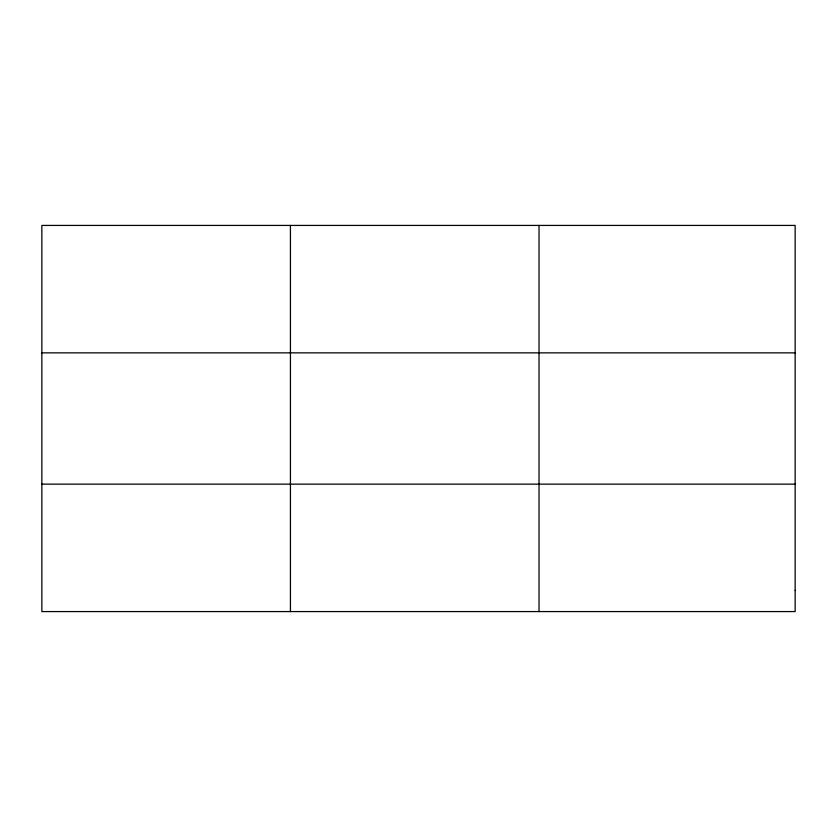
<?xml version="1.0" encoding="UTF-8"?>
<svg xmlns="http://www.w3.org/2000/svg" width="837" height="837" viewBox="0 0 837 837"><rect width="100%" height="100%" fill="white"/><g stroke="black" fill="none" stroke-linecap="round" stroke-linejoin="round"><path stroke-width="1.26" d="M290.439 225.425L290.439 611.575M539.028 225.425L539.028 611.575M41.85 352.858L795.15 352.858M41.85 484.142L795.15 484.142M795.15 590.336L795.15 611.575L41.85 611.575L41.85 225.425L795.15 225.425L795.15 590.336"/></g></svg>
